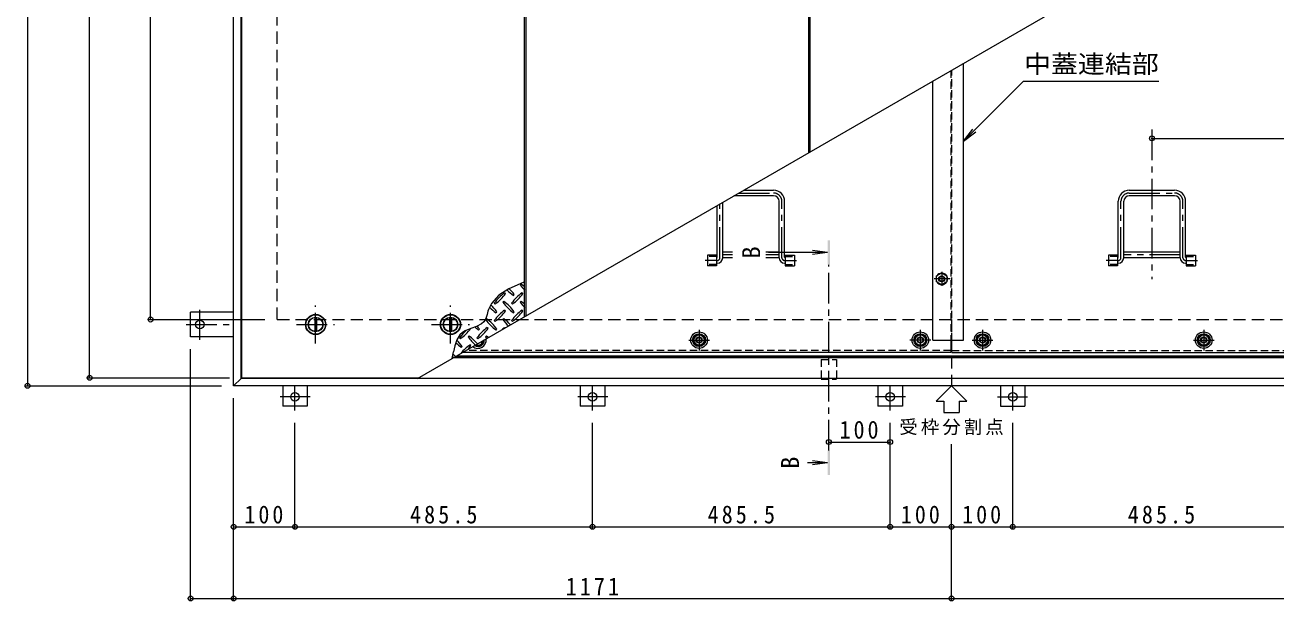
# Model space of a CAD drawing. Units: millimetres at full size, sheet at 1:10. Extents: x -3845 to 3824, y -2750 to 2337.
# Drawn here: x -3536 to -1495, y -366 to 574 of the extents above; entities that cross this region are included whole.
import ezdxf
from ezdxf.enums import TextEntityAlignment as Align

# ---------------------------------------------------------------- set-up
doc = ezdxf.new("R2010")
doc.units = ezdxf.units.MM
doc.header["$LTSCALE"] = 10
doc.header["$PDMODE"] = 32
doc.header["$PDSIZE"] = 8
for name, pattern in [('CHAIN1', [8, 5, -1, 1, -1]), ('DASHED1', [1.8, 1.2, -0.6]), ('DASHED2', [3, 2, -1])]:
    doc.linetypes.add(name, pattern=pattern)
for name, color, linetype, lineweight in [('0-1_躯体', 2, 'Continuous', 9), ('0-3_建具', 2, 'Continuous', 9), ('0-4_その他', 7, 'Continuous', 9), ('0-5_寸法', 7, 'Continuous', 9), ('0-6_ハッチ', 6, 'Continuous', 9), ('0-7', 5, 'Continuous', 5), ('0-9', 134, 'Continuous', 5), ('0-A', 3, 'Continuous', 9), ('0-C', 2, 'Continuous', 9), ('0-D', 4, 'Continuous', 9), ('0-E', 3, 'Continuous', 9), ('0-F', 7, 'Continuous', 9)]:
    doc.layers.add(name, color=color, linetype=linetype, lineweight=lineweight)
doc.styles.add('ＭＳ ゴシック', font='')
doc.styles.get('ＭＳ ゴシック').set_extended_font_data('MS Gothic')

msp = doc.modelspace()

# ---------------------------------------------------------------- linework, layer by layer
at = {"layer": '0-1_躯体', "linetype": 'DASHED2'}
for p, q in [((-3124.6, 92.79), (-3124.6, 1692.79)), ((-3124.6, 92.79), (-924.6, 92.79)), ((-2024.6, 92.79), (-2024.6, -3.21))]:
    msp.add_line(p, q, dxfattribs=at)
at = {"layer": '0-1_躯体'}
for p, q in [((-2048.84, 164.19), (-2040.35, 169.09)), ((-2048.84, 154.39), (-2048.84, 164.19)), ((-2040.35, 169.09), (-2031.86, 164.19)), ((-2040.35, 149.49), (-2048.84, 154.39)), ((-2802.07, 50.79), (-2792.28, 50.79)), ((-2792.28, 50.79), (-2787.38, 59.28)), ((-865.6, 30.79), (-2836.71, 30.79))]:
    msp.add_line(p, q, dxfattribs=at)
at = {"layer": '0-1_躯体', "linetype": 'CHAIN1'}
for p, q in [((-2040.35, 170.88), (-2040.35, 147.99)), ((-2026.5, 159.29), (-2052.91, 159.29))]:
    msp.add_line(p, q, dxfattribs=at)
at = {"layer": '0-1_躯体', "color": 5, "linetype": 'CHAIN1', "lineweight": 5}
for p, q in [((-2436.27, 76.19), (-2436.27, 42.39)), ((-2075.35, 76.19), (-2075.35, 42.39)), ((-1973.85, 76.19), (-1973.85, 42.39)), ((-1612.93, 76.19), (-1612.93, 42.39)), ((-2453.17, 59.29), (-2419.37, 59.29)), ((-2058.45, 59.29), (-2092.25, 59.29)), ((-1990.75, 59.29), (-1956.95, 59.29)), ((-1629.83, 59.29), (-1596.03, 59.29))]:
    msp.add_line(p, q, dxfattribs=at)
at = {"layer": '0-1_躯体'}
msp.add_lwpolyline([(-2031.86, 164.19), (-2031.86, 154.39), (-2040.35, 149.49)], dxfattribs=at)
for points in [[(-2441.17, 67.79), (-2446.08, 59.29), (-2441.17, 50.79), (-2431.36, 50.79), (-2426.45, 59.29), (-2431.36, 67.79)], [(-2070.44, 67.79), (-2065.53, 59.29), (-2070.44, 50.79), (-2080.26, 50.79), (-2085.16, 59.29), (-2080.26, 67.79)], [(-1978.76, 67.79), (-1983.66, 59.29), (-1978.76, 50.79), (-1968.94, 50.79), (-1964.04, 59.29), (-1968.94, 67.79)], [(-1617.84, 67.79), (-1622.75, 59.29), (-1617.84, 50.79), (-1608.03, 50.79), (-1603.12, 59.29), (-1608.03, 67.79)]]:
    msp.add_lwpolyline(points, close=True, dxfattribs=at)
for centre, radius in [((-2040.35, 159.29), 5), ((-2040.35, 159.29), 4), ((-2436.27, 59.29), 8.5), ((-2075.35, 59.29), 8.5), ((-1973.85, 59.29), 8.5), ((-1612.93, 59.29), 8.5)]:
    msp.add_circle(centre, radius, dxfattribs=at)
at = {"layer": '0-1_躯体', "color": 134, "lineweight": 5}
for centre in [(-2436.27, 59.29), (-2075.35, 59.29), (-1973.85, 59.29), (-1612.93, 59.29)]:
    msp.add_circle(centre, 13.5, dxfattribs=at)
at = {"layer": '0-1_躯体', "color": 6}
for centre in [(-2436.27, 59.29), (-2075.35, 59.29), (-1973.85, 59.29), (-1612.93, 59.29)]:
    msp.add_circle(centre, 10.5, dxfattribs=at)
at = {"layer": '0-1_躯体'}
for centre, radius, start, end in [((-2040.35, 159.29), 9.4, 154.53954, 205.46046), ((-2040.35, 159.29), 9.4, 94.53976, 145.46082), ((-2040.35, 159.29), 9.4, 34.53969, 85.46069), ((-2040.35, 159.29), 9.4, 334.54002, 25.46045), ((-2040.35, 159.29), 9.4, 214.53981, 265.46069), ((-2040.35, 159.29), 9.4, 274.53976, 325.46082), ((-2797.18, 59.29), 8.5, 245.34996, 354.65004)]:
    msp.add_arc(centre, radius, start, end, dxfattribs=at)
at = {"layer": '0-1_躯体', "color": 134, "lineweight": 5}
msp.add_arc((-2797.18, 59.29), 13.5, 231.36353, 8.63647, dxfattribs=at)
at = {"layer": '0-1_躯体', "color": 6}
msp.add_arc((-2797.18, 59.29), 10.5, 237.92824, 2.07176, dxfattribs=at)
at = {"layer": '0-3_建具'}
for p, q in [((-3195.6, -15.21), (-3195.6, 1800.79)), ((-3183.6, -3.21), (-3183.6, 1788.79)), ((-865.6, 30.79), (-2836.71, 30.79)), ((-3195.6, -15.21), (-3183.6, -3.21)), ((-853.6, -15.21), (-3195.6, -15.21)), ((-865.6, -3.21), (-3183.6, -3.21)), ((-2024.6, -3.21), (-2024.6, -15.21))]:
    msp.add_line(p, q, dxfattribs=at)
at = {"layer": '0-4_その他'}
for p, q in [((-1907.04, 481.64), (-1686.26, 481.64)), ((-2004.85, 383.84), (-1985.02, 399.06))]:
    msp.add_line(p, q, dxfattribs=at)
msp.add_lwpolyline([(-1907.04, 481.64), (-2004.85, 383.84), (-1989.63, 403.67)], dxfattribs=at)
at = {"layer": '0-5_寸法'}
for p, q in [((-2895.6, -3.21), (-865.6, 1168.81)), ((-2024.6, -15.21), (-2049.6, -40.21)), ((-2024.6, -15.21), (-1999.6, -40.21)), ((-2049.6, -40.21), (-2037.1, -40.21)), ((-2012.1, -40.21), (-1999.6, -40.21)), ((-2012.1, -40.21), (-2012.1, -58.91))]:
    msp.add_line(p, q, dxfattribs=at)
at = {"layer": '0-5_寸法', "color": 4}
for p, q in [((-2226.6, 202.26), (-2251.39, 205.53)), ((-2226.6, 202.26), (-2322.77, 202.26)), ((-2226.6, 202.26), (-2251.39, 199)), ((-2226.6, -140.83), (-2259.37, -140.83)), ((-2226.6, -140.83), (-2251.39, -137.57)), ((-2226.6, -140.83), (-2251.39, -144.1))]:
    msp.add_line(p, q, dxfattribs=at)
at = {"layer": '0-5_寸法', "color": 4, "linetype": 'CHAIN1'}
msp.add_line((-2224.6, -120.83), (-2224.6, 182.26), dxfattribs=at)
at = {"layer": '0-5_寸法', "linetype": 'DASHED1'}
for p, q in [((-2236.9, 27.59), (-2236.9, -4.41)), ((-2236.9, -4.41), (-2212.3, -4.41))]:
    msp.add_line(p, q, dxfattribs=at)
msp.add_lwpolyline([(-2236.9, 27.59), (-2212.3, 27.59), (-2212.3, -4.41)], dxfattribs=at)
at = {"layer": '0-5_寸法'}
msp.add_lwpolyline([(-2037.1, -40.21), (-2037.1, -58.91), (-2012.1, -58.91)], dxfattribs=at)
at = {"layer": '0-5_寸法', "color": 4}
for points in [[(-2222.6, 222.26), (-2226.6, 222.26), (-2222.6, 182.26), (-2226.6, 182.26)], [(-2226.6, -160.83), (-2222.6, -160.83), (-2226.6, -120.83), (-2222.6, -120.83)]]:
    msp.add_solid(points, dxfattribs=at)
at = {"layer": '0-6_ハッチ', "linetype": 'CHAIN1'}
for p, q in [((-1697.47, 402.75), (-1697.47, 158.98)), ((-2371.66, 299.29), (-2314.72, 299.29)), ((-2301.22, 193.79), (-2301.22, 285.79)), ((-1747.97, 193.79), (-1747.97, 285.79)), ((-1734.47, 299.29), (-1660.47, 299.29)), ((-1646.97, 193.79), (-1646.97, 285.79)), ((-2402.22, 193.79), (-2402.22, 281.64)), ((-2406.72, 189.29), (-2426.33, 189.29)), ((-2296.73, 189.29), (-2277.36, 189.29)), ((-1752.47, 189.29), (-1772.08, 189.29)), ((-1642.48, 189.29), (-1623.11, 189.29))]:
    msp.add_line(p, q, dxfattribs=at)
at = {"layer": '0-6_ハッチ'}
for p, q in [((-2314.72, 294.79), (-2379.45, 294.79)), ((-2363.86, 303.79), (-2314.72, 303.79)), ((-2305.72, 193.79), (-2305.72, 285.79)), ((-2296.72, 194.79), (-2296.72, 285.79)), ((-1752.47, 194.79), (-1752.47, 285.79)), ((-1743.47, 193.79), (-1743.47, 285.79)), ((-1734.47, 303.79), (-1660.47, 303.79)), ((-1660.47, 294.79), (-1734.47, 294.79)), ((-1651.47, 193.79), (-1651.47, 285.79)), ((-1642.47, 194.79), (-1642.47, 285.79)), ((-2406.72, 194.79), (-2406.72, 279.05)), ((-2397.72, 193.79), (-2397.72, 284.24)), ((-2406.72, 184.79), (-2407.72, 184.79)), ((-2296.72, 184.79), (-2295.72, 184.79)), ((-1752.47, 184.79), (-1753.47, 184.79)), ((-1642.47, 184.79), (-1641.47, 184.79)), ((-2836.71, 30.79), (-865.6, 30.79)), ((-2831.51, 33.79), (-865.6, 33.79))]:
    msp.add_line(p, q, dxfattribs=at)
at = {"layer": '0-6_ハッチ', "color": 5, "lineweight": 5}
for p, q in [((-2422.73, 197.94), (-2422.73, 180.64)), ((-2407.72, 197.94), (-2422.73, 197.94)), ((-2407.72, 197.94), (-2407.72, 180.64)), ((-2295.72, 197.94), (-2295.72, 180.64)), ((-2295.72, 197.94), (-2280.72, 197.94)), ((-2280.72, 197.94), (-2280.72, 180.64)), ((-1768.48, 197.94), (-1768.48, 180.64)), ((-1753.47, 197.94), (-1768.48, 197.94)), ((-1753.47, 197.94), (-1753.47, 180.64)), ((-1641.47, 197.94), (-1641.47, 180.64)), ((-1641.47, 197.94), (-1626.47, 197.94)), ((-1626.47, 197.94), (-1626.47, 180.64)), ((-2407.72, 180.64), (-2422.73, 180.64)), ((-2295.72, 180.64), (-2280.72, 180.64)), ((-1753.47, 180.64), (-1768.48, 180.64)), ((-1641.47, 180.64), (-1626.47, 180.64))]:
    msp.add_line(p, q, dxfattribs=at)
at = {"layer": '0-6_ハッチ', "color": 5, "linetype": 'DASHED1', "lineweight": 5}
for p, q in [((-2407.72, 195.64), (-2422.73, 195.64)), ((-2295.72, 195.64), (-2280.72, 195.64)), ((-1753.47, 195.64), (-1768.48, 195.64)), ((-1641.47, 195.64), (-1626.47, 195.64)), ((-2407.72, 182.94), (-2422.73, 182.94)), ((-2295.72, 182.94), (-2280.72, 182.94)), ((-1753.47, 182.94), (-1768.48, 182.94)), ((-1641.47, 182.94), (-1626.47, 182.94))]:
    msp.add_line(p, q, dxfattribs=at)
at = {"layer": '0-6_ハッチ'}
for centre, radius, start, end in [((-2314.72, 285.79), 18, 0, 90), ((-2314.72, 285.79), 9, 0, 90), ((-1734.47, 285.79), 18, 90, 180), ((-1734.47, 285.79), 9, 90, 180), ((-1660.47, 285.79), 18, 0, 90), ((-1660.47, 285.79), 9, 0, 90), ((-2407.72, 194.79), 1, 270, 0), ((-2406.72, 193.79), 9, 270, 0), ((-2296.72, 193.79), 9, 180, 270), ((-2295.72, 194.79), 1, 180, 270), ((-1753.47, 194.79), 1, 270, 0), ((-1752.47, 193.79), 9, 270, 0), ((-1642.47, 193.79), 9, 180, 270), ((-1641.47, 194.79), 1, 180, 270)]:
    msp.add_arc(centre, radius, start, end, dxfattribs=at)
at = {"layer": '0-6_ハッチ', "linetype": 'CHAIN1'}
for centre, radius, start, end in [((-2314.72, 285.79), 13.5, 0, 90), ((-1734.47, 285.79), 13.5, 90, 180), ((-1660.47, 285.79), 13.5, 0, 90), ((-2406.72, 193.79), 4.5, 270, 0), ((-2296.72, 193.79), 4.5, 180, 270), ((-1752.47, 193.79), 4.5, 270, 0), ((-1642.47, 193.79), 4.5, 180, 270)]:
    msp.add_arc(centre, radius, start, end, dxfattribs=at)
at = {"layer": '0-7'}
for centre, radius in [((-2436.27, 59.29), 5), ((-2436.27, 59.29), 4.19), ((-2075.35, 59.29), 5), ((-2075.35, 59.29), 4.19), ((-1973.85, 59.29), 5), ((-1973.85, 59.29), 4.19), ((-1612.93, 59.29), 5), ((-1612.93, 59.29), 4.19)]:
    msp.add_circle(centre, radius, dxfattribs=at)
msp.add_arc((-2797.18, 59.29), 5, 289.60992, 310.39008, dxfattribs=at)
at = {"layer": '0-9'}
for p, q in [((-2726.6, 150.69), (-2728.01, 149.27)), ((-2752.05, 135.13), (-2753.47, 136.54)), ((-2739.33, 132.3), (-2737.91, 133.72)), ((-2723.77, 135.13), (-2725.18, 136.54)), ((-2780.34, 106.85), (-2780.52, 107.03)), ((-2770.44, 119.57), (-2769.02, 118.16)), ((-2767.61, 104.02), (-2766.2, 105.43)), ((-2754.88, 122.4), (-2756.3, 120.99)), ((-2752.05, 106.85), (-2753.47, 108.26)), ((-2742.15, 119.57), (-2740.74, 118.16)), ((-2739.33, 104.02), (-2737.91, 105.43)), ((-2726.6, 122.4), (-2728.01, 120.99)), ((-2723.77, 106.85), (-2725.18, 108.26)), ((-2783.17, 94.12), (-2784.58, 92.7)), ((-2770.44, 91.29), (-2769.02, 89.87)), ((-2754.88, 94.12), (-2756.3, 92.7)), ((-2742.15, 91.29), (-2740.74, 89.87)), ((-2827.01, 63), (-2825.59, 61.59)), ((-2811.45, 65.83), (-2812.87, 64.42)), ((-2798.72, 63), (-2797.31, 61.59)), ((-2795.89, 75.73), (-2794.48, 77.15)), ((-2783.17, 65.83), (-2784.58, 64.42)), ((-2780.34, 78.56), (-2781.75, 79.98)), ((-2767.61, 75.73), (-2766.2, 77.15)), ((-2752.76, 79.26), (-2753.47, 79.98)), ((-2824.18, 47.45), (-2822.76, 48.86)), ((-2808.62, 50.28), (-2810.04, 51.69))]:
    msp.add_line(p, q, dxfattribs=at)
msp.add_lwpolyline([(-2721.1, 154.17), (-2728.13, 151.34), (-2746.62, 142.87), (-2762.74, 132.53), (-2774.98, 119.12), (-2779.72, 109.47), (-2780.69, 106.51), (-2782.19, 101.29), (-2783.8, 96.19), (-2785.88, 91.54), (-2787.45, 89.18), (-2791.09, 85.68), (-2799.25, 81.34), (-2808.57, 78.03), (-2817.65, 74.47), (-2822.24, 71.79), (-2826.35, 68.06), (-2831.52, 59.89), (-2834.88, 50.04), (-2836.88, 40.32)], dxfattribs=at)
for centre, radius, start, end in [((-2796.96, 91.64), 72.5, 35.47258, 45.30016), ((-2668.97, 191.34), 72.5, 215.47272, 224.0249), ((-2768.67, 91.64), 72.5, 48.99213, 54.5273), ((-2711.4, 77.5), 72.5, 125.47256, 144.5273), ((-2811.1, 177.2), 72.5, 305.47272, 324.5273), ((-2697.25, 191.34), 72.5, 223.92903, 234.5273), ((-2683.11, 77.5), 72.5, 125.47256, 144.5273), ((-2782.81, 177.2), 72.5, 305.47272, 324.5273), ((-2839.38, 148.92), 72.5, 323.94775, 324.5273), ((-2725.54, 163.06), 72.5, 223.66155, 234.5273), ((-2825.24, 63.36), 72.5, 35.47258, 47.39586), ((-2711.4, 49.22), 72.5, 125.47256, 144.5273), ((-2811.1, 148.92), 72.5, 305.47272, 324.5273), ((-2697.25, 163.06), 72.5, 215.47272, 234.5273), ((-2796.96, 63.36), 72.5, 35.47258, 54.5273), ((-2683.11, 49.22), 72.5, 125.47256, 144.5273), ((-2782.81, 148.92), 72.5, 305.47272, 324.5273), ((-2668.97, 163.06), 72.5, 215.47272, 224.0249), ((-2768.67, 63.36), 72.5, 48.99213, 54.5273), ((-2853.52, 35.07), 72.5, 35.47258, 40.24118), ((-2725.54, 134.78), 72.5, 215.47272, 234.5273), ((-2825.24, 35.07), 72.5, 35.47258, 54.5273), ((-2697.25, 134.78), 72.5, 215.47272, 226.27894), ((-2796.96, 35.07), 72.5, 42.8876, 54.5273), ((-2767.96, 20.93), 72.5, 131.74278, 144.52728), ((-2867.67, 120.63), 72.5, 305.47272, 323.78256), ((-2753.82, 106.49), 72.5, 215.47272, 229.42587), ((-2853.52, 6.79), 72.5, 39.8327, 54.5273), ((-2753.82, 134.78), 72.5, 228.55215, 234.5273), ((-2739.68, 20.93), 72.5, 125.47256, 144.52728), ((-2839.38, 120.63), 72.5, 305.47272, 324.5273), ((-2725.54, 106.49), 72.5, 215.47272, 217.90452), ((-2825.24, 6.79), 72.5, 51.45905, 54.5273), ((-2711.4, 20.93), 72.5, 125.47256, 130.87626), ((-2782.11, 106.49), 72.5, 225.21667, 234.5273), ((-2881.81, 6.79), 72.5, 35.47258, 46.3307), ((-2767.96, -7.35), 72.5, 125.47256, 141.60106), ((-2867.67, 92.35), 72.5, 318.41569, 324.5273), ((-2922.89, 52.02), 86.81, 344.91065, 352.25462), ((-2782.11, 78.21), 72.5, 219.15433, 220.94053), ((-2881.81, -21.49), 72.5, 48.27444, 52.41306)]:
    msp.add_arc(centre, radius, start, end, dxfattribs=at)
at = {"layer": '0-A', "linetype": 'DASHED1'}
for p, q in [((-2025.35, 499.23), (-2025.35, 59.29)), ((-2023.85, 59.29), (-2023.85, 500.1)), ((-2025.35, 42.49), (-2816.45, 42.49)), ((-2023.85, 42.49), (-874.3, 42.49))]:
    msp.add_line(p, q, dxfattribs=at)
at = {"layer": '0-A'}
for p, q in [((-2025.35, 59.29), (-2025.35, 39.29)), ((-2023.85, 39.29), (-2023.85, 59.29)), ((-2025.35, 39.29), (-2821.99, 39.29)), ((-2023.85, 39.29), (-871.1, 39.29))]:
    msp.add_line(p, q, dxfattribs=at)
at = {"layer": '0-C', "color": 4}
for p, q in [((-2381.85, 202.79), (-2397.72, 202.79)), ((-2381.85, 193.79), (-2397.72, 193.79)), ((-2305.72, 202.79), (-2327.29, 202.79)), ((-2305.72, 193.79), (-2327.29, 193.79)), ((-1651.47, 202.79), (-1743.47, 202.79)), ((-1651.47, 193.79), (-1743.47, 193.79))]:
    msp.add_line(p, q, dxfattribs=at)
at = {"layer": '0-C', "color": 4, "linetype": 'CHAIN1'}
for p, q in [((-2381.85, 198.29), (-2397.72, 198.29)), ((-2305.72, 198.29), (-2327.29, 198.29)), ((-1651.47, 198.29), (-1743.47, 198.29))]:
    msp.add_line(p, q, dxfattribs=at)
at = {"layer": '0-C', "linetype": 'CHAIN1'}
for p, q in [((-3061.85, 53.79), (-3061.85, 115.79)), ((-2841.85, 53.79), (-2841.85, 115.79)), ((-3092.85, 84.79), (-3030.85, 84.79)), ((-2872.85, 84.79), (-2810.85, 84.79))]:
    msp.add_line(p, q, dxfattribs=at)
at = {"layer": '0-C'}
for p, q in [((-3063.35, 96.19), (-3063.35, 73.39)), ((-3060.35, 96.19), (-3060.35, 73.39)), ((-2843.35, 96.19), (-2843.35, 73.39)), ((-2840.35, 96.19), (-2840.35, 73.39))]:
    msp.add_line(p, q, dxfattribs=at)
for centre, radius in [((-3061.85, 84.79), 16), ((-3061.85, 84.79), 12), ((-3061.85, 84.79), 11.5), ((-2841.85, 84.79), 16), ((-2841.85, 84.79), 12), ((-2841.85, 84.79), 11.5)]:
    msp.add_circle(centre, radius, dxfattribs=at)
at = {"layer": '0-D'}
for p, q in [((-2004.85, 59.29), (-2004.85, 511.07)), ((-2054.85, 59.29), (-2054.85, 482.2)), ((-2054.85, 59.29), (-2004.85, 59.29))]:
    msp.add_line(p, q, dxfattribs=at)
at = {"layer": '0-E'}
for p, q in [((-3265.8, 64.79), (-3265.8, 104.79)), ((-3195.6, 104.79), (-3265.8, 104.79)), ((-3195.6, 64.79), (-3265.8, 64.79)), ((-3115.6, -15.21), (-3115.6, -48.41)), ((-3075.6, -15.21), (-3075.6, -48.41)), ((-2630.1, -15.21), (-2630.1, -48.41)), ((-2590.1, -15.21), (-2590.1, -48.41)), ((-2144.6, -15.21), (-2144.6, -48.41)), ((-2104.6, -15.21), (-2104.6, -48.41)), ((-1944.6, -15.21), (-1944.6, -48.41)), ((-1904.6, -15.21), (-1904.6, -48.41)), ((-3075.6, -48.41), (-3115.6, -48.41)), ((-2590.1, -48.41), (-2630.1, -48.41)), ((-2104.6, -48.41), (-2144.6, -48.41)), ((-1944.6, -48.41), (-1904.6, -48.41))]:
    msp.add_line(p, q, dxfattribs=at)
at = {"layer": '0-E', "linetype": 'CHAIN1'}
for p, q in [((-3250.8, 59.95), (-3250.8, 108.84)), ((-3272.96, 84.79), (-3195.6, 84.79)), ((-3095.6, -55.57), (-3095.6, -15.41)), ((-2610.1, -55.57), (-2610.1, -15.41)), ((-2124.6, -55.57), (-2124.6, -15.41)), ((-1924.6, -55.57), (-1924.6, -15.41)), ((-3070.76, -33.41), (-3119.65, -33.41)), ((-2585.26, -33.41), (-2634.15, -33.41)), ((-2099.76, -33.41), (-2148.65, -33.41)), ((-1949.44, -33.41), (-1900.55, -33.41))]:
    msp.add_line(p, q, dxfattribs=at)
at = {"layer": '0-E'}
for centre in [(-3250.8, 84.79), (-3095.6, -33.41), (-2610.1, -33.41), (-2124.6, -33.41), (-1924.6, -33.41)]:
    msp.add_circle(centre, 7, dxfattribs=at)
at = {"layer": '0-F'}
for p, q in [((-3532, 1800.79), (-3532, -15.21)), ((-3430.56, -2.21), (-3430.56, 1787.79)), ((-3331.11, 92.79), (-3331.11, 1692.79)), ((-1697.47, 388.55), (-1197.47, 388.55)), ((-3334.11, 92.79), (-3144.6, 92.79)), ((-3265.8, -365.46), (-3265.8, 44.79)), ((-3535, -15.21), (-3215.6, -15.21)), ((-3433.56, -2.21), (-3202.6, -2.21)), ((-3195.6, -365.46), (-3195.6, -35.21)), ((-3095.6, -248.35), (-3095.6, -75.57)), ((-2610.1, -248.35), (-2610.1, -75.57)), ((-2124.6, -248.35), (-2124.6, -75.57)), ((-1924.6, -248.35), (-1924.6, -75.57)), ((-2224.6, -107.02), (-2124.6, -107.02)), ((-2024.6, -365.46), (-2024.6, -110.32)), ((-3195.6, -245.35), (-3095.6, -245.35)), ((-3095.6, -245.35), (-2610.1, -245.35)), ((-2610.1, -245.35), (-2124.6, -245.35)), ((-2124.6, -245.35), (-2024.6, -245.35)), ((-2024.6, -245.35), (-1924.6, -245.35)), ((-1924.6, -245.35), (-1439.1, -245.35)), ((-3265.8, -362.46), (-3195.6, -362.46)), ((-3195.6, -362.46), (-2024.6, -362.46)), ((-2024.6, -362.46), (-853.6, -362.46))]:
    msp.add_line(p, q, dxfattribs=at)
at = {"layer": '0-F', "color": 3}
for p, q in [((-3182.6, 1787.79), (-3182.6, -2.21)), ((-2721.1, 97.54), (-2721.1, 1787.79)), ((-2718.97, 1787.79), (-2718.97, 98.77)), ((-2257.47, 365.22), (-2257.47, 1787.79)), ((-2255.35, 1787.79), (-2255.35, 366.44)), ((-3182.6, -2.21), (-2893.87, -2.21))]:
    msp.add_line(p, q, dxfattribs=at)
for centre in [(-3061.85, 84.79), (-2841.85, 84.79)]:
    msp.add_circle(centre, 16.5, dxfattribs=at)
at = {"layer": '0-F'}
for p in [(-1697.47, 388.55), (-3331.11, 92.79), (-3430.56, -2.21), (-3532, -15.21), (-2224.6, -107.02), (-2124.6, -107.02), (-3195.6, -245.35), (-3095.6, -245.35), (-2610.1, -245.35), (-2124.6, -245.35), (-2024.6, -245.35), (-1924.6, -245.35), (-3265.8, -362.46), (-3195.6, -362.46), (-2024.6, -362.46)]:
    msp.add_point(p, dxfattribs=at)

# ---------------------------------------------------------------- texts
at = {"layer": '0-5_寸法', "color": 2, "style": 'ＭＳ ゴシック', "width": 1.1}
msp.add_text('中蓋連結部', height=29.33, dxfattribs=at).set_placement((-1906.26, 486.44), align=Align.BOTTOM_LEFT)
at = {"layer": '0-5_寸法', "color": 2, "style": 'ＭＳ ゴシック'}
for p in [(-2327.86, 192.26), (-2264.46, -150.83)]:
    msp.add_text('B', height=29.33, rotation=90, dxfattribs=at).set_placement(p, align=Align.BOTTOM_LEFT)
at = {"layer": '0-5_寸法', "insert": (-2109.6, -95.92), "char_height": 21.99, "attachment_point": 7, "style": 'ＭＳ ゴシック'}
msp.add_mtext('\\T1.17;受枠分割点', dxfattribs=at)
at = {"layer": '0-F', "color": 2, "char_height": 29.33, "attachment_point": 7, "style": 'ＭＳ ゴシック'}
for s, insert in [('\\T1.27;\\W0.9;100', (-2207.1, -102.02)), ('\\T1.27;\\W0.9;100', (-3178.1, -240.35)), ('\\T1.28;\\W0.9;485.5', (-2907.85, -240.35)), ('\\T1.28;\\W0.9;485.5', (-2422.35, -240.35)), ('\\T1.27;\\W0.9;100', (-2107.1, -240.35)), ('\\T1.27;\\W0.9;100', (-2007.1, -240.35)), ('\\T1.28;\\W0.9;485.5', (-1736.85, -240.35)), ('\\T1.28;\\W0.9;1171', (-2653.85, -357.46))]:
    msp.add_mtext(s, dxfattribs=dict(at, insert=insert))

doc.saveas('drawing.dxf')
